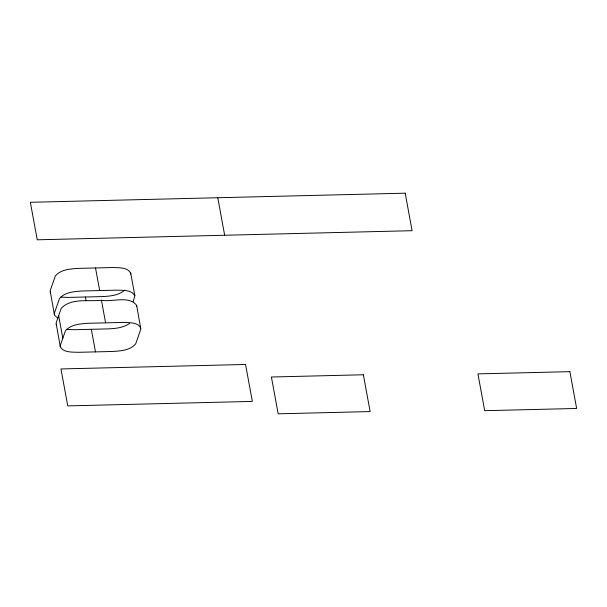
<?xml version="1.0" encoding="UTF-8"?>
<svg xmlns="http://www.w3.org/2000/svg" width="607" height="607" viewBox="0 0 607 607"><rect width="100%" height="100%" fill="white"/><g stroke="black" fill="none" stroke-linecap="round" stroke-linejoin="round"><path stroke-width="0.91" d="M133.199 301.702L134.853 295.677L130.702 273.074C127.28 266.928 118.638 267.892 112.576 267.543L78.455 268.377C70.458 268.939 60.829 269.364 55.313 275.995L50.153 290.799L54.372 314.494L54.736 315.473L57.551 317.848M124.776 290.078C118.79 295.51 110.163 296.14 102.462 296.588L68.341 297.422L60.753 297.119M129.648 323.379C123.525 327.772 115.694 328.516 108.395 328.88L74.274 329.707L66.687 329.404M101.445 300.245C88.63 301.816 71.33 297.665 61.239 308.288L56.087 323.091L60.298 346.779C63.72 352.925 72.362 351.961 78.424 352.31L112.545 351.476C120.543 350.914 130.171 350.489 135.687 343.858L140.847 329.055L136.628 305.367C129.071 295.146 111.438 302.438 101.445 300.245L105.595 322.848M134.853 295.677C131.431 289.531 122.789 290.495 116.726 290.146L82.605 290.973C74.608 291.542 64.979 291.967 59.463 298.598L54.304 313.402L54.372 314.494M140.778 327.962C137.364 321.816 128.714 322.78 122.66 322.431L88.539 323.265C80.541 323.827 70.913 324.252 65.389 330.883L60.237 345.687L60.298 346.779M50.222 291.891L50.586 292.87M56.148 324.176L56.519 325.155M217.776 197.738L224.666 235.25M95.519 267.96L99.669 290.563M85.397 297.005L86.065 300.624M91.331 329.298L95.481 351.893M58.667 315.686L62.817 338.289M136.628 305.367L136.689 306.452M130.702 273.074L130.763 274.167M405.203 193.185L30.35 202.29L37.239 239.803L412.092 230.698L405.203 193.185M245.554 364.466L60.966 368.95L67.749 405.893L252.345 401.409L245.554 364.466M363.373 374.769L271.412 377.008L278.173 413.815L370.133 411.576L363.373 374.769M569.89 371.659L477.929 373.889L484.69 410.696L576.65 408.465L569.89 371.659"/></g></svg>
